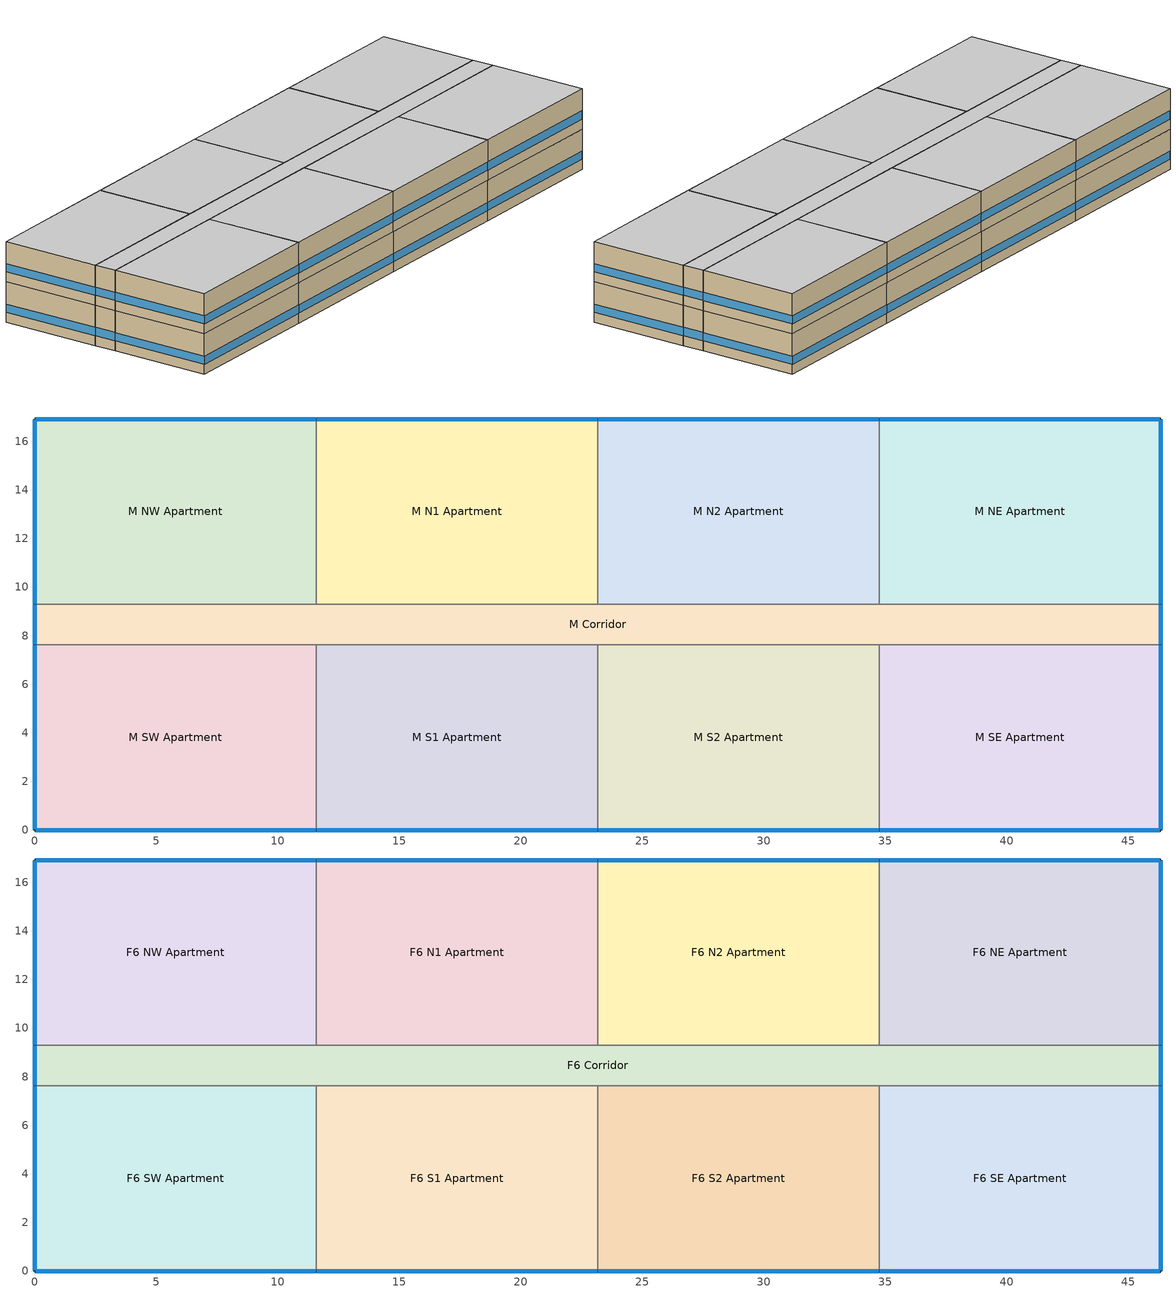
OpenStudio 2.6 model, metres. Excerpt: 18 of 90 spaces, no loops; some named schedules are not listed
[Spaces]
M S1 Apartment
 floor to F4 S1 Apartment: 23.16,7.62 23.16,0 11.58,0 11.58,7.62 z12.19
 wall outside: 11.58,0 23.16,0 z12.19:15.24
 wall to M Corridor: 23.16,7.62 11.58,7.62 z12.19:15.24
 wall to M S2 Apartment: 23.16,0 23.16,7.62 z12.19:15.24
 wall to M SW Apartment: 11.58,7.62 11.58,0 z12.19:15.24
 window: 11.61,0 23.14,0 z12.95:13.57
M Corridor
 floor to F4 Corridor: 46.33,9.3 46.33,7.62 0,7.62 0,9.3 z12.19
 wall outside: 46.33,7.62 46.33,9.3 / 0,9.3 0,7.62 z12.19:15.24
 wall to M SE Apartment: 34.75,7.62 46.33,7.62 z12.19:15.24
 wall to M NW Apartment: 11.58,9.3 0,9.3 z12.19:15.24
 wall to M SW Apartment: 0,7.62 11.58,7.62 z12.19:15.24
 wall to M N2 Apartment: 34.75,9.3 23.16,9.3 z12.19:15.24
 wall to M N1 Apartment: 23.16,9.3 11.58,9.3 z12.19:15.24
 wall to M NE Apartment: 46.33,9.3 34.75,9.3 z12.19:15.24
 wall to M S2 Apartment: 23.16,7.62 34.75,7.62 z12.19:15.24
 window: 46.33,7.65 46.33,9.27 / 0,9.27 0,7.65 z12.95:13.58
M NW Apartment
 floor to F4 NW Apartment: 11.58,16.92 11.58,9.3 0,9.3 0,16.92 z12.19
 wall outside: 11.58,16.92 0,16.92 0,9.3 z12.19:15.24
 wall to M N1 Apartment: 11.58,9.3 11.58,16.92 z12.19:15.24
 window: 11.56,16.92 0.03,16.92 / 0,16.89 0,9.32 z12.95:13.57
M N2 Apartment
 floor to F4 N2 Apartment: 34.75,16.92 34.75,9.3 23.16,9.3 23.16,16.92 z12.19
 wall outside: 34.75,16.92 23.16,16.92 z12.19:15.24
 wall to M NE Apartment: 34.75,9.3 34.75,16.92 z12.19:15.24
 wall to M N1 Apartment: 23.16,16.92 23.16,9.3 z12.19:15.24
 window: 34.72,16.92 23.19,16.92 z12.95:13.57
M SW Apartment
 floor to F4 SW Apartment: 11.58,7.62 11.58,0 0,0 0,7.62 z12.19
 wall outside: 0,7.62 0,0 11.58,0 z12.19:15.24
 window: 0.03,0 11.56,0 / 0,7.59 0,0.03 z12.95:13.57
M SE Apartment
 floor to F4 SE Apartment: 46.33,7.62 46.33,0 34.75,0 34.75,7.62 z12.19
 wall outside: 34.75,0 46.33,0 46.33,7.62 z12.19:15.24
 wall to M S2 Apartment: 34.75,7.62 34.75,0 z12.19:15.24
 window: 46.33,0.03 46.33,7.59 / 34.77,0 46.3,0 z12.95:13.57
M N1 Apartment
 floor to F4 N1 Apartment: 23.16,16.92 23.16,9.3 11.58,9.3 11.58,16.92 z12.19
 wall outside: 23.16,16.92 11.58,16.92 z12.19:15.24
 window: 23.14,16.92 11.61,16.92 z12.95:13.57
M NE Apartment
 floor to F4 NE Apartment: 46.33,16.92 46.33,9.3 34.75,9.3 34.75,16.92 z12.19
 wall outside: 46.33,9.3 46.33,16.92 34.75,16.92 z12.19:15.24
 window: 46.33,9.32 46.33,16.89 / 46.3,16.92 34.77,16.92 z12.95:13.57
M S2 Apartment
 floor to F4 S2 Apartment: 34.75,7.62 34.75,0 23.16,0 23.16,7.62 z12.19
 wall outside: 23.16,0 34.75,0 z12.19:15.24
 window: 23.19,0 34.72,0 z12.95:13.57
F6 S2 Apartment
 floor to M S2 Apartment: 34.75,7.62 34.75,0 23.16,0 23.16,7.62 z15.24
 wall outside: 23.16,0 34.75,0 z15.24:18.29
 wall to F6 Corridor: 34.75,7.62 23.16,7.62 z15.24:18.29
 wall to F6 S1 Apartment: 23.16,7.62 23.16,0 z15.24:18.29
 wall to F6 SE Apartment: 34.75,0 34.75,7.62 z15.24:18.29
 window: 23.19,0 34.72,0 z16:16.61
 ceiling to F7 S2 Apartment: 34.75,0 34.75,7.62 23.16,7.62 23.16,0 z18.29
F6 NE Apartment
 floor to M NE Apartment: 46.33,16.92 46.33,9.3 34.75,9.3 34.75,16.92 z15.24
 wall outside: 46.33,9.3 46.33,16.92 34.75,16.92 z15.24:18.29
 wall to F6 N2 Apartment: 34.75,16.92 34.75,9.3 z15.24:18.29
 wall to F6 Corridor: 34.75,9.3 46.33,9.3 z15.24:18.29
 window: 46.33,9.32 46.33,16.89 / 46.3,16.92 34.77,16.92 z16:16.61
 ceiling to F7 NE Apartment: 46.33,9.3 46.33,16.92 34.75,16.92 34.75,9.3 z18.29
F6 S1 Apartment
 floor to M S1 Apartment: 23.16,7.62 23.16,0 11.58,0 11.58,7.62 z15.24
 wall outside: 11.58,0 23.16,0 z15.24:18.29
 wall to F6 SW Apartment: 11.58,7.62 11.58,0 z15.24:18.29
 wall to F6 Corridor: 23.16,7.62 11.58,7.62 z15.24:18.29
 window: 11.61,0 23.14,0 z16:16.61
 ceiling to F7 S1 Apartment: 23.16,0 23.16,7.62 11.58,7.62 11.58,0 z18.29
F6 Corridor
 floor to M Corridor: 46.33,9.3 46.33,7.62 0,7.62 0,9.3 z15.24
 wall outside: 46.33,7.62 46.33,9.3 / 0,9.3 0,7.62 z15.24:18.29
 wall to F6 N1 Apartment: 23.16,9.3 11.58,9.3 z15.24:18.29
 wall to F6 SE Apartment: 34.75,7.62 46.33,7.62 z15.24:18.29
 wall to F6 SW Apartment: 0,7.62 11.58,7.62 z15.24:18.29
 wall to F6 N2 Apartment: 34.75,9.3 23.16,9.3 z15.24:18.29
 wall to F6 NW Apartment: 11.58,9.3 0,9.3 z15.24:18.29
 window: 46.33,7.65 46.33,9.27 / 0,9.27 0,7.65 z16:16.63
 ceiling to F7 Corridor: 46.33,7.62 46.33,9.3 0,9.3 0,7.62 z18.29
F6 SE Apartment
 floor to M SE Apartment: 46.33,7.62 46.33,0 34.75,0 34.75,7.62 z15.24
 wall outside: 34.75,0 46.33,0 46.33,7.62 z15.24:18.29
 window: 46.33,0.03 46.33,7.59 / 34.77,0 46.3,0 z16:16.61
 ceiling to F7 SE Apartment: 46.33,0 46.33,7.62 34.75,7.62 34.75,0 z18.29
F6 N1 Apartment
 floor to M N1 Apartment: 23.16,16.92 23.16,9.3 11.58,9.3 11.58,16.92 z15.24
 wall outside: 23.16,16.92 11.58,16.92 z15.24:18.29
 wall to F6 N2 Apartment: 23.16,9.3 23.16,16.92 z15.24:18.29
 wall to F6 NW Apartment: 11.58,16.92 11.58,9.3 z15.24:18.29
 window: 23.14,16.92 11.61,16.92 z16:16.61
 ceiling to F7 N1 Apartment: 23.16,9.3 23.16,16.92 11.58,16.92 11.58,9.3 z18.29
F6 NW Apartment
 floor to M NW Apartment: 11.58,16.92 11.58,9.3 0,9.3 0,16.92 z15.24
 wall outside: 11.58,16.92 0,16.92 0,9.3 z15.24:18.29
 window: 11.56,16.92 0.03,16.92 / 0,16.89 0,9.32 z16:16.61
 ceiling to F7 NW Apartment: 11.58,9.3 11.58,16.92 0,16.92 0,9.3 z18.29
F6 N2 Apartment
 floor to M N2 Apartment: 34.75,16.92 34.75,9.3 23.16,9.3 23.16,16.92 z15.24
 wall outside: 34.75,16.92 23.16,16.92 z15.24:18.29
 window: 34.72,16.92 23.19,16.92 z16:16.61
 ceiling to F7 N2 Apartment: 34.75,9.3 34.75,16.92 23.16,16.92 23.16,9.3 z18.29
F6 SW Apartment
 floor to M SW Apartment: 11.58,7.62 11.58,0 0,0 0,7.62 z15.24
 wall outside: 0,7.62 0,0 11.58,0 z15.24:18.29
 window: 0.03,0 11.56,0 / 0,7.59 0,0.03 z16:16.61
 ceiling to F7 SW Apartment: 11.58,0 11.58,7.62 0,7.62 0,0 z18.29
[Site]
Kuujjuaq AP_QC_CAN: Latitude {deg}=58.1; Longitude {deg}=-68.417; Time Zone {hr}=-5; Elevation {m}=39.9; Terrain=City
[Building]
HighriseApartment-CAN_QC_Kuujjuaq.AP.719060_CWEC2016.epw created: 2019-06-27 17:13:52 +0000: North Axis {deg}=0; Default Construction Set=BTAP-Mass at hdd = 8550.0; Standards Number of Stories=10; Standards Number of Above Ground Stories=10; Standards Building Type=NECB2011_HighriseApartment
[Site:WaterMainsTemperature]
Calculation Method=Correlation; Annual Average Outdoor Air Temperature {C}=-3.825; Maximum Difference In Monthly Average Outdoor Air Temperatures {deltaC}=36
[Site:GroundTemperature:BuildingSurface]
19.527, 19.502, 19.536, 19.598, 20.002, 21.64, 22.225, 22.375, 21.449, 20.121, 19.802, 19.633
[SizingPeriod:DesignDay] Barometric Pressure {Pa}=100847; Sky Clearness=0; Rain Indicator=0; Snow Indicator=0; Day of Month=21; Daylight Saving Time Indicator=0; Humidity Indicating Type=Wetbulb; Dry-Bulb Temperature Range Modifier Type=DefaultMultipliers
Name | Maximum Dry-Bulb Temperature {C} | Daily Dry-Bulb Temperature Range {deltaC} | Humidity Indicating Conditions at Maximum Dry-Bulb | Wind Speed {m/s} | Wind Direction {deg} | Month | Day Type | Solar Model Indicator | ASHRAE Taub | ASHRAE Taud
Kuujjuaq AP Ann Htg 99.6% Condns DB | -36.2 | 0 | -36.2 | 2.2 | 220 | 1 | WinterDesignDay | ASHRAEClearSky
Kuujjuaq AP Ann Clg .4% Condns DB=>MWB | 24.1 | 10.3 | 16.2 | 4 | 210 | 7 | SummerDesignDay | ASHRAETau | 0.364 | 2.418
[Material:NoMass] Roughness=Smooth; Thermal Absorptance=0.9; Solar Absorptance=0.7
Name | Thermal Resistance {m2-K/W} | Visible Absorptance
Typical Carpet Pad; Typical Carpet Pad 1 | 0.21648 | 0.8
Typical Insulation 1 | 6.78179 | 0.7
Typical Insulation 2 | 5.19354 | 0.7
Typical Insulation 3 | 7.04224 | 0.7
Typical Carpet Pad 2 | 2.57255 | 0.8
Typical Carpet Pad 3; Typical Carpet Pad 4 | 4.69593 | 0.8
Typical Insulation 4 | 0.624982 | 0.7
Typical Insulation 5 | 0.625 | 0.7
[Material]
Name | Roughness | Thickness {m} | Conductivity {W/m-K} | Density {kg/m3} | Specific Heat {J/kg-K} | Thermal Absorptance | Solar Absorptance | Visible Absorptance
G05 25mm wood | MediumSmooth | 0.0254 | 0.15 | 608 | 1630 | 0.9 | 0.5 | 0.5
100mm Normalweight concrete floor 1 | MediumSmooth | 0.1016 | 2.31 | 2322 | 832
G01 13mm gypsum board 1 | Smooth | 0.0127 | 0.16 | 800 | 1090 | 0.9 | 0.7 | 0.5
4 in. Normalweight Concrete Floor 1 | MediumRough | 0.1016 | 2.31 | 2322 | 832 | 0.9 | 0.7 | 0.7
1IN Stucco 1 | Smooth | 0.0253 | 0.6918 | 1858 | 837 | 0.9 | 0.7 | 0.92
8IN CONCRETE HW RefBldg 1 | Rough | 0.2032 | 1.311 | 2240 | 836.8 | 0.9 | 0.7 | 0.7
1/2IN Gypsum 1 | Smooth | 0.0127 | 0.16 | 784.9 | 830 | 0.9 | 0.4 | 0.4
Metal Roof Surface 1; F08 Metal surface 1 | Smooth | 0.0008 | 45.28 | 7824 | 500 | 0.9 | 0.7 | 0.7
6 in. Normalweight Concrete Floor 1; 6 in. Normalweight Concrete Floor 2; 6 in. Normalweight Concrete Floor 3 | MediumRough | 0.1524 | 2.31 | 2322 | 832 | 0.9 | 0.7 | 0.7
[Construction]
BTAP-Int-Partition; BTAP-Int-Door: G05 25mm wood
BTAP-Int-Floor: 100mm Normalweight concrete floor 1, Typical Carpet Pad
BTAP-Int-Wall: G01 13mm gypsum board 1, G01 13mm gypsum board 1
BTAP-Int-Ceiling: Typical Carpet Pad, 100mm Normalweight concrete floor 1
BTAP-Int-Window: SimpleGlazing
BTAP-Ext-Floor-Mass:U-0.142: Typical Insulation 1, 4 in. Normalweight Concrete Floor 1, Typical Carpet Pad 1
BTAP-Ext-Wall-Mass:U-0.183: 1IN Stucco 1, 8IN CONCRETE HW RefBldg 1, Typical Insulation 2, 1/2IN Gypsum 1
BTAP-Ext-Roof-Metal:U-0.142: Metal Roof Surface 1, Typical Insulation 3
BTAP-Grnd-Floor-Mass:U-0.379: 6 in. Normalweight Concrete Floor 1, Typical Carpet Pad 2
BTAP-Grnd-Wall-Mass:U-0.21: 6 in. Normalweight Concrete Floor 2, Typical Carpet Pad 3
BTAP-Grnd-Roof-Mass:U-0.21: 6 in. Normalweight Concrete Floor 3, Typical Carpet Pad 4
BTAP-Ext-FixedWindow:U=0.160 SHGC=0.600; BTAP-Ext-GlassDoors:U=0.160 SHGC=0.600; BTAP-Ext-Skylights:U=0.160 SHGC=0.600; BTAP-Ext-DaylightDomes:U=0.160 SHGC=0.600; BTAP-Ext-DaylightDiffuser:U=0.160 SHGC=0.600: SimpleGlazing:U=0.160 SHGC=0.600
BTAP-Ext-Door:U-1.6: F08 Metal surface 1, Typical Insulation 4
BTAP-Ext-OverHeadDoor:U-1.6: Typical Insulation 5
[DefaultConstructionSet]
BTAP-Mass at hdd = 8550.0: Default Exterior Surface Constructions=BTAP-Mass at hdd = 8550.0; Default Interior Surface Constructions=Default Surface Constructions 2; Default Ground Contact Surface Constructions=BTAP-Mass at hdd = 8550.0 1; Default Exterior SubSurface Constructions=BTAP-Mass at hdd = 8550.0; Default Interior SubSurface Constructions=Default Sub Surface Constructions 2; Interior Partition Construction=BTAP-Int-Partition
[DefaultSurfaceConstructions]
Name | Floor Construction | Wall Construction | Roof Ceiling Construction
Default Surface Constructions 2 | BTAP-Int-Floor | BTAP-Int-Wall | BTAP-Int-Ceiling
BTAP-Mass at hdd = 8550.0 | BTAP-Ext-Floor-Mass:U-0.142 | BTAP-Ext-Wall-Mass:U-0.183 | BTAP-Ext-Roof-Metal:U-0.142
BTAP-Mass at hdd = 8550.0 1 | BTAP-Grnd-Floor-Mass:U-0.379 | BTAP-Grnd-Wall-Mass:U-0.21 | BTAP-Grnd-Roof-Mass:U-0.21
[DefaultSubSurfaceConstructions]
Name | Fixed Window Construction | Operable Window Construction | Door Construction | Glass Door Construction | Overhead Door Construction | Skylight Construction | Tubular Daylight Dome Construction | Tubular Daylight Diffuser Construction
Default Sub Surface Constructions 2 | BTAP-Int-Window | BTAP-Int-Window | BTAP-Int-Door
BTAP-Mass at hdd = 8550.0 | BTAP-Ext-FixedWindow:U=0.160 SHGC=0.600 | BTAP-Ext-FixedWindow:U=0.160 SHGC=0.600 | BTAP-Ext-Door:U-1.6 | BTAP-Ext-GlassDoors:U=0.160 SHGC=0.600 | BTAP-Ext-OverHeadDoor:U-1.6 | BTAP-Ext-Skylights:U=0.160 SHGC=0.600 | BTAP-Ext-DaylightDomes:U=0.160 SHGC=0.600 | BTAP-Ext-DaylightDiffuser:U=0.160 SHGC=0.600
[WindowMaterial:SimpleGlazingSystem] Solar Heat Gain Coefficient=0.6; Visible Transmittance=0.21
Name | U-Factor {W/m2-K}
SimpleGlazing | 2.2
SimpleGlazing:U=0.160 SHGC=0.600 | 1.6
[Space] Part of Total Floor Area=Yes
Name | Space Type | Building Story | Thermal Zone
F6 NE Apartment | Space Function Dwelling Unit(s) | Building Story 6 | DU_BT=Space Function_ST=Dwelling Unit(s)_FL=Building Story 6_SCHG 2
F6 S1 Apartment | Space Function Dwelling Unit(s) | Building Story 6 | DU_BT=Space Function_ST=Dwelling Unit(s)_FL=Building Story 6_SCHG 6
F6 SE Apartment | Space Function Dwelling Unit(s) | Building Story 6 | DU_BT=Space Function_ST=Dwelling Unit(s)_FL=Building Story 6_SCHG 4
M NE Apartment | Space Function Dwelling Unit(s) | Building Story 5 | DU_BT=Space Function_ST=Dwelling Unit(s)_FL=Building Story 5_SCHG 2
M S1 Apartment | Space Function Dwelling Unit(s) | Building Story 5 | DU_BT=Space Function_ST=Dwelling Unit(s)_FL=Building Story 5_SCHG 5
M Corridor | Space Function Corr. < 2.4m wide-sch-G | Building Story 5 | WILD_ST=Corr. < 2.4m wide-sch-G_FL=Building Story 5_SCH=G
F6 S2 Apartment | Space Function Dwelling Unit(s) | Building Story 6 | DU_BT=Space Function_ST=Dwelling Unit(s)_FL=Building Story 6_SCHG 7
M SW Apartment | Space Function Dwelling Unit(s) | Building Story 5 | DU_BT=Space Function_ST=Dwelling Unit(s)_FL=Building Story 5_SCHG 7
F6 Corridor | Space Function Corr. < 2.4m wide-sch-G | Building Story 6 | WILD_ST=Corr. < 2.4m wide-sch-G_FL=Building Story 6_SCH=G
M NW Apartment | Space Function Dwelling Unit(s) | Building Story 5 | DU_BT=Space Function_ST=Dwelling Unit(s)_FL=Building Story 5_SCHG 6
M N2 Apartment | Space Function Dwelling Unit(s) | Building Story 5 | DU_BT=Space Function_ST=Dwelling Unit(s)_FL=Building Story 5_SCHG 3
M N1 Apartment | Space Function Dwelling Unit(s) | Building Story 5 | DU_BT=Space Function_ST=Dwelling Unit(s)_FL=Building Story 5_SCHG 1
F6 N1 Apartment | Space Function Dwelling Unit(s) | Building Story 6 | DU_BT=Space Function_ST=Dwelling Unit(s)_FL=Building Story 6_SCHG 3
F6 N2 Apartment | Space Function Dwelling Unit(s) | Building Story 6 | DU_BT=Space Function_ST=Dwelling Unit(s)_FL=Building Story 6_SCHG 1
M SE Apartment | Space Function Dwelling Unit(s) | Building Story 5 | DU_BT=Space Function_ST=Dwelling Unit(s)_FL=Building Story 5_SCHG
F6 NW Apartment | Space Function Dwelling Unit(s) | Building Story 6 | DU_BT=Space Function_ST=Dwelling Unit(s)_FL=Building Story 6_SCHG
F6 SW Apartment | Space Function Dwelling Unit(s) | Building Story 6 | DU_BT=Space Function_ST=Dwelling Unit(s)_FL=Building Story 6_SCHG 5
M S2 Apartment | Space Function Dwelling Unit(s) | Building Story 5 | DU_BT=Space Function_ST=Dwelling Unit(s)_FL=Building Story 5_SCHG 4
[BuildingStory]
Name | Nominal Z Coordinate {m}
Building Story 5 | 12.1914
Building Story 6 | 15.2393
[SpaceType] Standards Building Type=Space Function
Name | Default Schedule Set | Design Specification Outdoor Air Object | Standards Space Type
Space Function Corr. < 2.4m wide-sch-G | Space Function Corr. < 2.4m wide-sch-G Schedule Set | Space Function Corr. < 2.4m wide-sch-G Ventilation | Corr. < 2.4m wide-sch-G
Space Function Dwelling Unit(s) | Space Function Dwelling Unit(s) Schedule Set | Space Function Dwelling Unit(s) Ventilation | Dwelling Unit(s)
[People:Definition]
Space Function Corr. < 2.4m wide-sch-G People Definition: Number of People Calculation Method=People/Area; People per Space Floor Area {person/m2}=0.0100104; Fraction Radiant=0.3
[Lights:Definition]
Space Function Corr. < 2.4m wide-sch-G Lights Definition: Design Level Calculation Method=Watts/Area; Watts per Space Floor Area {W/m2}=8.39993; Fraction Radiant=0.5; Fraction Visible=0.2
[ThermostatSetpoint:DualSetpoint] Heating Setpoint Temperature Schedule=NECB-G-Thermostat Setpoint-Heating; Cooling Setpoint Temperature Schedule=NECB-G-Thermostat Setpoint-Cooling
Space Function Dwelling Unit(s) Thermostat 160; Space Function Dwelling Unit(s) Thermostat 161; Space Function Dwelling Unit(s) Thermostat 168; Space Function Dwelling Unit(s) Thermostat 169; Space Function Dwelling Unit(s) Thermostat 182; Space Function Dwelling Unit(s) Thermostat 184; Space Function Dwelling Unit(s) Thermostat 187; Space Function Dwelling Unit(s) Thermostat 188; Space Function Dwelling Unit(s) Thermostat 191; Space Function Dwelling Unit(s) Thermostat 196; Space Function Dwelling Unit(s) Thermostat 208; Space Function Dwelling Unit(s) Thermostat 209; Space Function Dwelling Unit(s) Thermostat 224; Space Function Dwelling Unit(s) Thermostat 227; Space Function Dwelling Unit(s) Thermostat 228; Space Function Dwelling Unit(s) Thermostat 231; Space Function Corr. < 2.4m wide-sch-G Thermostat 28; Space Function Corr. < 2.4m wide-sch-G Thermostat 30
[ElectricEquipment:Definition]
Space Function Dwelling Unit(s) Elec Equip Definition: Design Level Calculation Method=Watts/Area; Watts per Space Floor Area {W/m2}=4.99996; Fraction Radiant=0.5
[SpaceInfiltration:DesignFlowRate] Schedule=Always On Discrete; Design Flow Rate Calculation Method=Flow/ExteriorArea; Flow per Exterior Surface Area {m3/s-m2}=0.00025; Constant Term Coefficient=0; Temperature Term Coefficient=0; Velocity Term Coefficient=0.224; Velocity Squared Term Coefficient=0
Name | Space or SpaceType
F6 Corridor Infiltration | F6 Corridor
F6 N1 Apartment Infiltration | F6 N1 Apartment
F6 N2 Apartment Infiltration | F6 N2 Apartment
F6 NE Apartment Infiltration | F6 NE Apartment
F6 NW Apartment Infiltration | F6 NW Apartment
F6 S1 Apartment Infiltration | F6 S1 Apartment
F6 S2 Apartment Infiltration | F6 S2 Apartment
F6 SE Apartment Infiltration | F6 SE Apartment
F6 SW Apartment Infiltration | F6 SW Apartment
M Corridor Infiltration | M Corridor
M N1 Apartment Infiltration | M N1 Apartment
M N2 Apartment Infiltration | M N2 Apartment
M NE Apartment Infiltration | M NE Apartment
M NW Apartment Infiltration | M NW Apartment
M S1 Apartment Infiltration | M S1 Apartment
M S2 Apartment Infiltration | M S2 Apartment
M SE Apartment Infiltration | M SE Apartment
M SW Apartment Infiltration | M SW Apartment
[ThermalZone] Use Ideal Air Loads=No
Name | Thermostat
DU_BT=Space Function_ST=Dwelling Unit(s)_FL=Building Story 6_SCHG | Space Function Dwelling Unit(s) Thermostat 160
DU_BT=Space Function_ST=Dwelling Unit(s)_FL=Building Story 5_SCHG | Space Function Dwelling Unit(s) Thermostat 161
DU_BT=Space Function_ST=Dwelling Unit(s)_FL=Building Story 5_SCHG 1 | Space Function Dwelling Unit(s) Thermostat 168
DU_BT=Space Function_ST=Dwelling Unit(s)_FL=Building Story 6_SCHG 1 | Space Function Dwelling Unit(s) Thermostat 169
DU_BT=Space Function_ST=Dwelling Unit(s)_FL=Building Story 5_SCHG 2 | Space Function Dwelling Unit(s) Thermostat 182
DU_BT=Space Function_ST=Dwelling Unit(s)_FL=Building Story 5_SCHG 3 | Space Function Dwelling Unit(s) Thermostat 184
DU_BT=Space Function_ST=Dwelling Unit(s)_FL=Building Story 6_SCHG 2 | Space Function Dwelling Unit(s) Thermostat 187
DU_BT=Space Function_ST=Dwelling Unit(s)_FL=Building Story 6_SCHG 3 | Space Function Dwelling Unit(s) Thermostat 188
DU_BT=Space Function_ST=Dwelling Unit(s)_FL=Building Story 6_SCHG 4 | Space Function Dwelling Unit(s) Thermostat 191
DU_BT=Space Function_ST=Dwelling Unit(s)_FL=Building Story 5_SCHG 4 | Space Function Dwelling Unit(s) Thermostat 196
DU_BT=Space Function_ST=Dwelling Unit(s)_FL=Building Story 6_SCHG 5 | Space Function Dwelling Unit(s) Thermostat 208
DU_BT=Space Function_ST=Dwelling Unit(s)_FL=Building Story 6_SCHG 6 | Space Function Dwelling Unit(s) Thermostat 209
DU_BT=Space Function_ST=Dwelling Unit(s)_FL=Building Story 5_SCHG 5 | Space Function Dwelling Unit(s) Thermostat 224
DU_BT=Space Function_ST=Dwelling Unit(s)_FL=Building Story 5_SCHG 6 | Space Function Dwelling Unit(s) Thermostat 227
DU_BT=Space Function_ST=Dwelling Unit(s)_FL=Building Story 6_SCHG 7 | Space Function Dwelling Unit(s) Thermostat 228
DU_BT=Space Function_ST=Dwelling Unit(s)_FL=Building Story 5_SCHG 7 | Space Function Dwelling Unit(s) Thermostat 231
WILD_ST=Corr. < 2.4m wide-sch-G_FL=Building Story 5_SCH=G | Space Function Corr. < 2.4m wide-sch-G Thermostat 28
WILD_ST=Corr. < 2.4m wide-sch-G_FL=Building Story 6_SCH=G | Space Function Corr. < 2.4m wide-sch-G Thermostat 30
